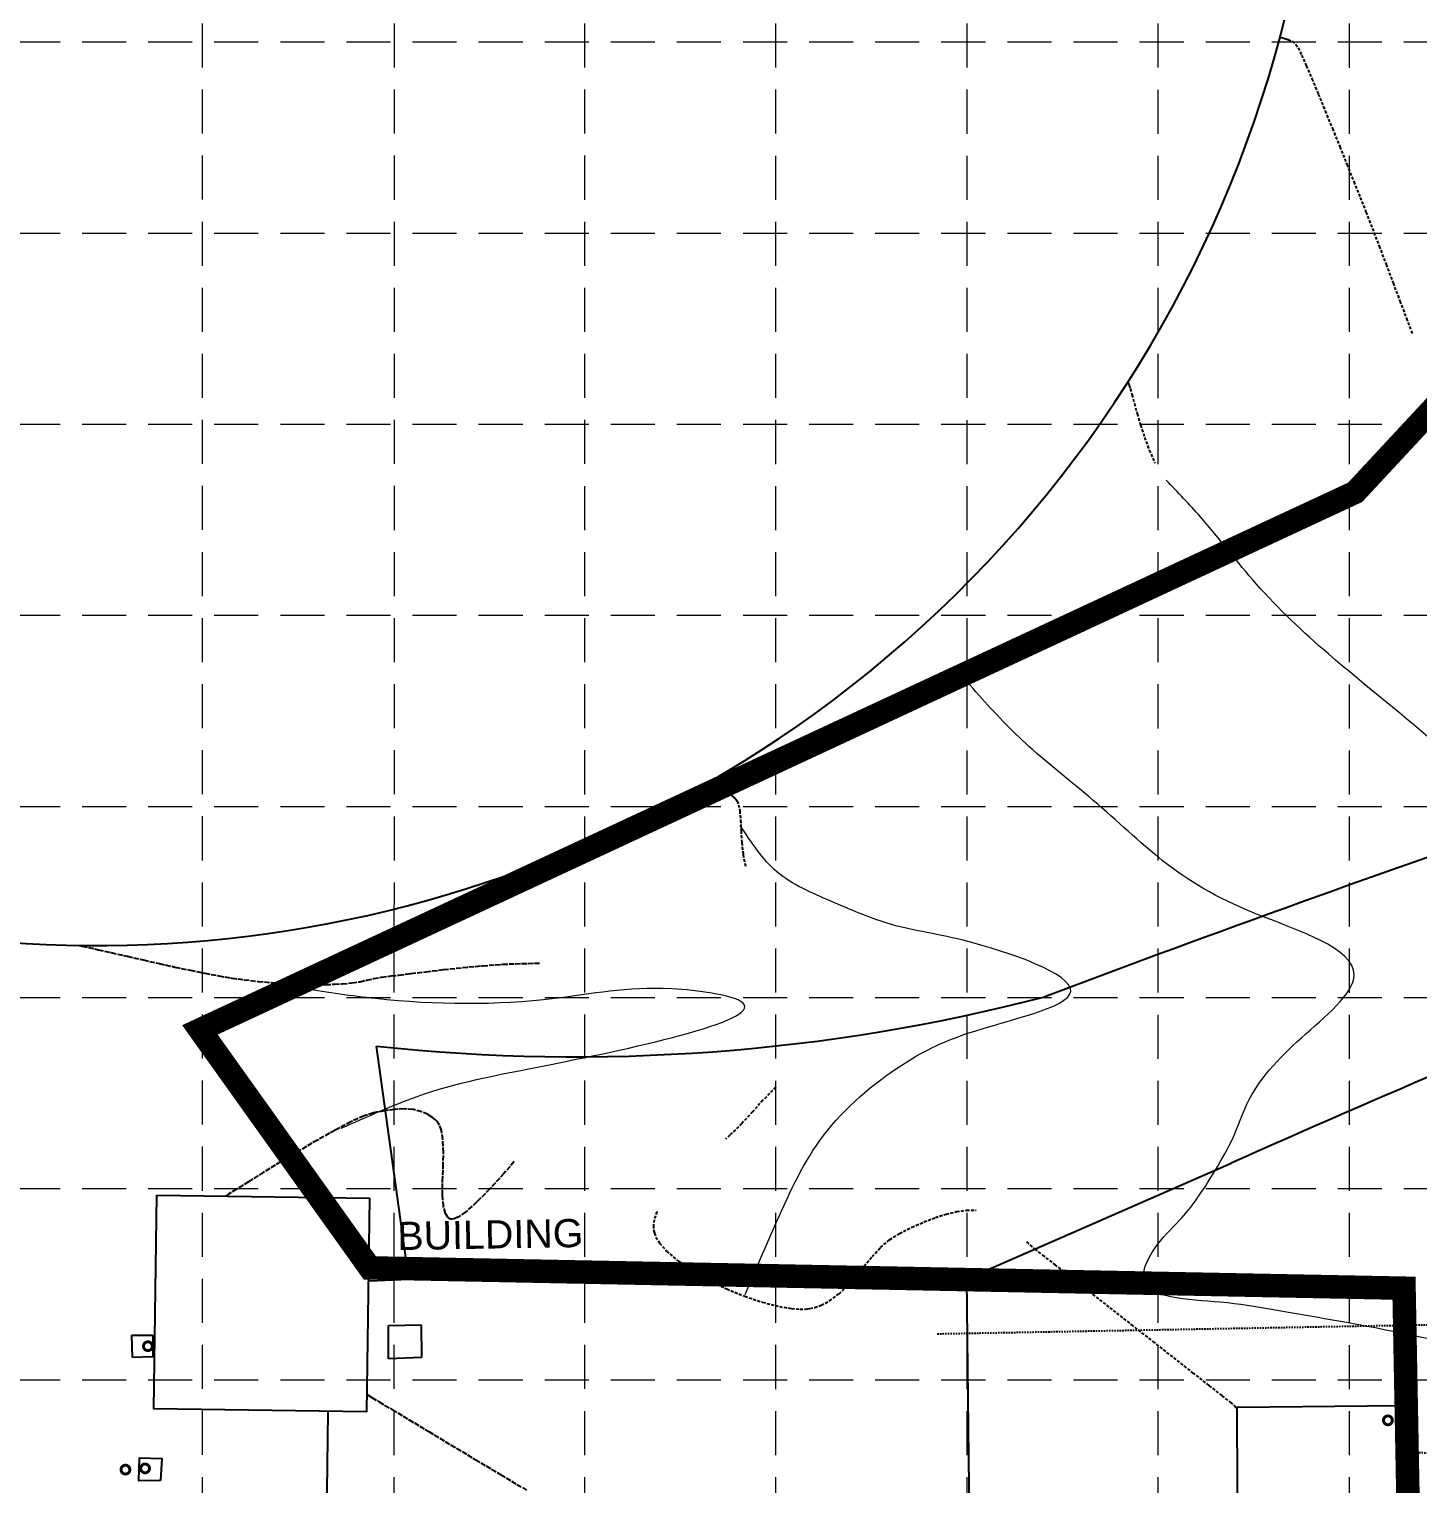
# Model space of a CAD drawing. Header units: inches. Extents: x 2507435 to 2508087, y 7097652 to 7098695.
# Drawn here: x 2507616.3 to 2507734.4, y 7098311.4 to 7098435.3 of the extents above; entities that cross this region are included whole.
import ezdxf

# ---------------------------------------------------------------- set-up
doc = ezdxf.new("R2010")
doc.units = ezdxf.units.IN
doc.header["$MEASUREMENT"] = 0
for name, pattern in [('DASHED', [0.75, 0.5, -0.25]), ('DASHED7', [0.5317999999999998, 0.4379999999999999, -0.0938]), ('HIDDEN', [0.375, 0.25, -0.125]), ('HIDDEN2', [0.1875, 0.125, -0.0625])]:
    doc.linetypes.add(name, pattern=pattern)
doc.layers.add('ALT BID GRADING', color=1, linetype='Continuous', lineweight=0)
for name, color, linetype in [('CONT-MJR', 7, 'DASHED7'), ('CONT-MNR', 8, 'HIDDEN'), ('E-CONCRETE', 7, 'Continuous'), ('E-GRAVEL', 8, 'DASHED'), ('E-STRUCTURES', 6, 'Continuous'), ('E-TANKS', 6, 'Continuous'), ('E-UTILITIES', 5, 'Continuous'), ('GRID', 254, 'HIDDEN'), ('LIMITS OF DISTURBANCE', 1, 'HIDDEN'), ('TXT-NOTES', 2, 'Continuous'), ('WATER-STRIPE', 5, 'HIDDEN2')]:
    doc.layers.add(name, color=color, linetype=linetype)
doc.styles.get("Standard").update_dxf_attribs({"font": 'ARIAL.TTF'})

msp = doc.modelspace()

# ---------------------------------------------------------------- linework, layer by layer
at = {"layer": 'ALT BID GRADING', "color": 35, "linetype": 'Continuous', "lineweight": 13}
for points in [[(2507793.432940035, 7098313.571018429), (2507787.808568046, 7098317.526637785), (2507769.060654172, 7098325.229686452), (2507759.867445615, 7098326.849925971), (2507754.945463815, 7098327.833755003), (2507750.023485639, 7098328.598957019), (2507747.39842723, 7098329.145529887), (2507749.062876233, 7098332.932737249), (2507750.521049164, 7098335.639214211), (2507752.604148692, 7098339.594833566), (2507754.070445553, 7098343.356420193), (2507755.820482077, 7098351.008436084), (2507755.711106153, 7098359.862914414), (2507746.523408968, 7098365.875213832), (2507736.460693521, 7098373.964488017), (2507726.835489017, 7098382.053764333), (2507720.71035756, 7098388.011404334), (2507715.941563654, 7098393.724374928), (2507713.025221415, 7098396.847231978)], [(2507761.945613534, 7098315.26258543), (2507751.882898087, 7098319.307222524), (2507741.710806716, 7098322.258713881), (2507730.106653493, 7098324.813306364), (2507721.982556997, 7098326.241446794), (2507717.608045451, 7098326.866016926), (2507711.085149433, 7098328.92690074), (2507712.288302714, 7098331.769079653), (2507714.366470633, 7098334.064683568), (2507717.21028089, 7098338.10932279), (2507718.741565566, 7098340.951499574), (2507719.899457469, 7098343.729450958), (2507724.538565627, 7098349.368719609), (2507729.023036484, 7098354.725131585), (2507720.52438769, 7098359.997506865), (2507712.725810033, 7098364.454124375), (2507706.819434047, 7098369.591907204), (2507701.350569005, 7098374.183117164), (2507697.084849996, 7098378.555697978), (2507695.110546628, 7098380.816560252)], [(2507677.195875464, 7098327.519783325), (2507679.903905213, 7098333.765499555), (2507683.861799028, 7098341.052168134), (2507690.527726216, 7098347.060500181), (2507696.152098204, 7098349.766977143), (2507704.90112492, 7098353.30621641), (2507695.735476849, 7098357.678217983), (2507689.277862151, 7098359.135550422), (2507684.486729249, 7098361.009265077), (2507679.903905213, 7098363.507551994), (2507676.779254109, 7098367.46317348)], [(2507642.82469882, 7098341.676740396), (2507649.282313519, 7098344.383217357), (2507660.531061118, 7098347.089694319), (2507676.779254109, 7098352.502648242), (2507670.946569631, 7098353.543600592), (2507660.947682473, 7098352.710838286), (2507645.741041059, 7098352.710838286), (2507639.700047716, 7098353.543600592)]]:
    msp.add_spline(points, degree=3, dxfattribs=at)
at = {"layer": 'CONT-MJR', "color": 35, "elevation": 660}
for points in [[(2507620.514191629, 7098357.241115627), (2507620.783862143, 7098357.182401251)], [(2507622.144507936, 7098356.880782711), (2507623.242817713, 7098356.632566667)], [(2507623.242817713, 7098356.632566667), (2507624.619268608, 7098356.318430967)], [(2507628.673204747, 7098355.404948562), (2507629.964942401, 7098355.129087545)], [(2507653.158024472, 7098355.35649321), (2507654.859618344, 7098355.514604483)], [(2507635.74797588, 7098354.185256051), (2507636.873143078, 7098354.080274167)], [(2507636.873143078, 7098354.080274167), (2507637.933382694, 7098354.003064265)], [(2507643.722722227, 7098354.045847808), (2507644.392888596, 7098354.153939709)], [(2507644.392888596, 7098354.153939709), (2507644.984102407, 7098354.281154923)], [(2507646.245578606, 7098354.540272363), (2507647.073794114, 7098354.645833125)], [(2507647.073794114, 7098354.645833125), (2507647.736725135, 7098354.72176035)], [(2507650.031909664, 7098355.006253161), (2507651.52571326, 7098355.181487573)], [(2507639.856456718, 7098353.921034221), (2507640.717979899, 7098353.910750991)], [(2507641.51195304, 7098353.917313565), (2507642.237720525, 7098353.937990399)], [(2507642.237720525, 7098353.937990399), (2507642.894626741, 7098353.97004995)], [(2507644.76131118, 7098342.733888321), (2507643.644337624, 7098342.220553681)], [(2507650.590066473, 7098342.58689465), (2507650.210847494, 7098342.838578169)], [(2507650.832863153, 7098342.384117893), (2507650.590066473, 7098342.58689465)], [(2507650.951287927, 7098342.271678751), (2507650.832863153, 7098342.384117893)], [(2507651.348089687, 7098341.480115339), (2507651.185583502, 7098341.934868715)], [(2507651.495159135, 7098338.38638326), (2507651.519879149, 7098339.608286751)], [(2507651.452054064, 7098337.151818331), (2507651.495159135, 7098338.38638326)], [(2507654.367185587, 7098335.399635191), (2507653.418172046, 7098334.560735025)], [(2507652.160665019, 7098333.939643901), (2507652.059382877, 7098333.978339311)], [(2507652.239963744, 7098333.928019644), (2507652.160665019, 7098333.939643901)], [(2507644.987958166, 7098319.022845034), (2507645.015696469, 7098319.006861797)], [(2507645.42503714, 7098318.76333797), (2507646.051595825, 7098318.387896108)], [(2507654.231604069, 7098313.479291711), (2507656.385834043, 7098312.189989528)]]:
    msp.add_lwpolyline(points, dxfattribs=at)
at = {"layer": 'CONT-MJR', "color": 35, "extrusion": (-0.2147317624817177, -0.9766730620742519, 0), "elevation": -7471240.075587097}
msp.add_lwpolyline([(924882.9209938953, 660.0000000000009), (924883.4759878137, 660.0000000000009)], dxfattribs=at)
at = {"layer": 'CONT-MJR', "color": 35, "extrusion": (-0.2175360412361221, -0.9760522889493761, 0), "elevation": -7473865.675499814}
msp.add_lwpolyline([(903421.0401577409, 660.0000000000009), (903421.8788404551, 660.0000000000009)], dxfattribs=at)
at = {"layer": 'CONT-MJR', "color": 35, "extrusion": (-0.222686036754724, -0.9748902138366524, 0), "elevation": -7478531.097297419}
msp.add_lwpolyline([(863953.8652765823, 660.0000000000009), (863955.2713513991, 660.0000000000009)], dxfattribs=at)
at = {"layer": 'CONT-MJR', "color": 35, "extrusion": (-0.2205901763500429, -0.9753665844685562, 0), "elevation": -7476656.911610883}
msp.add_lwpolyline([(880026.9940187279, 660), (880028.3829894194, 660)], dxfattribs=at)
at = {"layer": 'CONT-MJR', "color": 35, "extrusion": (-0.2160711330533437, -0.9763776244164162, 0), "elevation": -7472501.556243508}
msp.add_lwpolyline([(914641.4711481619, 660), (914642.8316995783, 660)], dxfattribs=at)
at = {"layer": 'CONT-MJR', "color": 35, "extrusion": (0.1066024695481134, -0.9943017215545006, 0), "elevation": -6790584.931751276}
msp.add_lwpolyline([(3250064.421151686, 660), (3250066.062817567, 660)], dxfattribs=at)
at = {"layer": 'CONT-MJR', "color": 35, "extrusion": (0.07299909211476298, -0.9973320071823727, 0), "elevation": -6896360.62498525}
msp.add_lwpolyline([(3019137.962537744, 660.0000000000009), (3019139.668741463, 660.0000000000009)], dxfattribs=at)
at = {"layer": 'CONT-MJR', "color": 35, "extrusion": (0.04548213404520157, -0.9989651522864521, 0), "elevation": -6976956.350193669}
msp.add_lwpolyline([(2827909.881291725, 660.0000000000009), (2827911.515467177, 660.0000000000009)], dxfattribs=at)
at = {"layer": 'CONT-MJR', "color": 35, "extrusion": (0.004975979816550198, -0.9999876197357972, 0), "elevation": -7085789.777403524}
msp.add_lwpolyline([(2542948.423044261, 660), (2542949.91715488, 660)], dxfattribs=at)
at = {"layer": 'CONT-MJR', "color": 35, "extrusion": (-0.1984642691731805, -0.9801081235565571, 0), "elevation": -7454830.474257118}
msp.add_lwpolyline([(1048978.636487834, 660), (1048979.90648311, 660)], dxfattribs=at)
at = {"layer": 'CONT-MJR', "color": 35, "extrusion": (-0.1842101192388878, -0.9828868866609193, 0), "elevation": -7438810.969648485}
msp.add_lwpolyline([(1157129.034272032, 660), (1157130.242342944, 660)], dxfattribs=at)
at = {"layer": 'CONT-MJR', "color": 35, "extrusion": (-0.1650072968434757, -0.9862923461065736, 0), "elevation": -7414830.509001297}
msp.add_lwpolyline([(1301978.326505791, 660), (1301979.461798757, 660)], dxfattribs=at)
at = {"layer": 'CONT-MJR', "color": 35, "extrusion": (-0.139192449288639, -0.9902653493185701, 0), "elevation": -7378298.117139582}
msp.add_lwpolyline([(1495185.236275672, 660), (1495186.288250081, 660)], dxfattribs=at)
at = {"layer": 'CONT-MJR', "color": 35, "extrusion": (-0.1131751187941653, -0.9935750562921388, 0), "elevation": -7336549.632866992}
msp.add_lwpolyline([(1688166.054165238, 660.0000000000009), (1688167.251295901, 660.0000000000009)], dxfattribs=at)
at = {"layer": 'CONT-MJR', "color": 35, "extrusion": (-0.05237774225559014, -0.9986273439658094, 0), "elevation": -7219954.817954201}
msp.add_lwpolyline([(2132400.052630434, 660.0000000000009), (2132401.048654049, 660.0000000000009)], dxfattribs=at)
at = {"layer": 'CONT-MJR', "color": 35, "extrusion": (0.09115170160437269, -0.9958370184395775, 0), "elevation": -6840227.736501939}
msp.add_lwpolyline([(3144230.666456493, 660), (3144231.498013736, 660)], dxfattribs=at)
at = {"layer": 'CONT-MJR', "color": 35, "extrusion": (0.2197309419290416, -0.9755605122999681, 0), "elevation": -6373866.944629711}
msp.add_lwpolyline([(4006087.497701606, 660), (4006088.10375096, 660)], dxfattribs=at)
at = {"layer": 'CONT-MJR', "color": 35, "extrusion": (0.1846850787597236, -0.9827977521766698, 0), "elevation": -6513122.04196653}
msp.add_lwpolyline([(3775468.578773768, 660.0000000000009), (3775469.260743562, 660.0000000000009)], dxfattribs=at)
at = {"layer": 'CONT-MJR', "color": 35, "extrusion": (0.1236048437485624, -0.9923315184966633, 0), "elevation": -6733963.713198064}
msp.add_lwpolyline([(3365808.912694233, 660.0000000000009), (3365809.929605903, 660.0000000000009)], dxfattribs=at)
at = {"layer": 'CONT-MJR', "color": 35, "extrusion": (0.1225443604303783, -0.992463036957402, 0), "elevation": -6737556.597564204}
msp.add_lwpolyline([(3358612.044806751, 660), (3358613.340644458, 660)], dxfattribs=at)
at = {"layer": 'CONT-MJR', "color": 35, "extrusion": (-0.03214624942846057, -0.9994831757701994, 0), "elevation": -7175296.536038538}
msp.add_lwpolyline([(2278157.462844548, 660.0000000000009), (2278158.391742231, 660.0000000000009)], dxfattribs=at)
at = {"layer": 'CONT-MJR', "color": 35, "extrusion": (0.008265203620709424, -0.9999658426211908, 0), "elevation": -7077385.288445861}
msp.add_lwpolyline([(2566224.403990195, 660.0000000000009), (2566225.197990457, 660.0000000000009)], dxfattribs=at)
at = {"layer": 'CONT-MJR', "color": 35, "extrusion": (-0.3120823090756603, 0.9500550680681643, 0), "elevation": 5961224.921763955}
msp.add_lwpolyline([(-4597668.646967423, 660.0000000000009), (-4597667.805400575, 660.0000000000009)], dxfattribs=at)
at = {"layer": 'CONT-MJR', "color": 35, "extrusion": (0.1760489333867238, -0.9843814164506546, 0), "elevation": -6546008.607074393}
msp.add_lwpolyline([(3718136.35193702, 660.0000000000009), (3718135.402493414, 660.0000000000009)], dxfattribs=at)
at = {"layer": 'CONT-MJR', "color": 35, "extrusion": (0.1303938867201017, -0.9914622707425762, 0), "elevation": -6710757.658504084}
msp.add_lwpolyline([(3411818.328146606, 660.0000000000009), (3411817.442993746, 660.0000000000009)], dxfattribs=at)
at = {"layer": 'CONT-MJR', "color": 35, "extrusion": (0.0493229992758333, -0.9987828801808911, 0), "elevation": -6966019.055240378}
msp.add_lwpolyline([(2854707.669032913, 660.0000000000009), (2854706.8461536, 660.0000000000009)], dxfattribs=at)
at = {"layer": 'CONT-MJR', "color": 35, "extrusion": (-0.07451450893522533, -0.9972199295833103, 0), "elevation": -7265465.599237651}
msp.add_lwpolyline([(1971747.959252788, 660.0000000000009), (1971747.189652285, 660.0000000000009)], dxfattribs=at)
at = {"layer": 'CONT-MJR', "color": 35, "extrusion": (-0.2422735789788946, -0.9702079740595608, 0), "elevation": -7494406.324670546}
msp.add_lwpolyline([(713200.7287520254, 660.0000000000009), (713199.9924715031, 660.0000000000009)], dxfattribs=at)
at = {"layer": 'CONT-MJR', "color": 35, "extrusion": (-0.417463486216396, -0.90869369849034, 0), "elevation": -7497071.806371688}
msp.add_lwpolyline([(-684613.0031369403, 660), (-684613.5909116692, 660)], dxfattribs=at)
at = {"layer": 'CONT-MJR', "color": 35, "extrusion": (0.462987731614302, -0.8863646881361209, 0), "elevation": -5130711.646015629}
msp.add_lwpolyline([(5509132.139686021, 660.0000000000009), (5509130.614935236, 660.0000000000009)], dxfattribs=at)
at = {"layer": 'CONT-MJR', "color": 35, "extrusion": (0.7484099196244307, 0.6632364527133241, 0), "elevation": 6584630.195312781}
msp.add_lwpolyline([(3649304.116587558, 660.0000000000009), (3649304.247438395, 660.0000000000009)], dxfattribs=at)
at = {"layer": 'CONT-MJR', "color": 35, "extrusion": (0.8508505165440046, 0.5254078401554364, 0), "elevation": 5863160.81125004}
msp.add_lwpolyline([(4722088.308608368, 660), (4722088.589362704, 660)], dxfattribs=at)
at = {"layer": 'CONT-MJR', "color": 35, "extrusion": (0.5038880752826901, -0.8637689549803849, 0), "elevation": -4867756.015146526}
msp.add_lwpolyline([(5742791.484457772, 660), (5742789.664841976, 660)], dxfattribs=at)
at = {"layer": 'CONT-MJR', "color": 35, "extrusion": (-0.4880452814343207, 0.8728183105719626, 0), "elevation": 4971719.460095411}
msp.add_lwpolyline([(-5653028.191782323, 660.0000000000009), (-5653026.469694313, 660.0000000000009)], dxfattribs=at)
at = {"layer": 'CONT-MJR', "color": 35, "extrusion": (0.986602832175173, 0.1631405882787231, 0), "elevation": 3632083.527002456}
msp.add_lwpolyline([(6594143.326426279, 660.0000000000009), (6594144.091903022, 660.0000000000009)], dxfattribs=at)
at = {"layer": 'CONT-MJR', "color": 35, "extrusion": (0.9991187284885915, 0.04197340090271665, 0), "elevation": 2803383.052156392}
msp.add_lwpolyline([(6986829.381243471, 660), (6986830.49883544, 660)], dxfattribs=at)
at = {"layer": 'CONT-MJR', "color": 35, "extrusion": (-0.5147965476041683, 0.8573123786431814, 0), "elevation": 4794570.529633882}
msp.add_lwpolyline([(-5804030.943575101, 660.0000000000009), (-5804029.126899701, 660.0000000000009)], dxfattribs=at)
at = {"layer": 'CONT-MJR', "color": 35, "extrusion": (0.5288217171221762, -0.8487329329653429, 0), "elevation": -4698500.686236452}
msp.add_lwpolyline([(5882068.678173508, 660.0000000000009), (5882067.169879679, 660.0000000000009)], dxfattribs=at)
at = {"layer": 'CONT-MJR', "color": 35, "extrusion": (-0.5227590462276354, 0.8524804863380586, 0), "elevation": 4740305.059479792}
msp.add_lwpolyline([(-5848433.004882948, 660.0000000000009), (-5848431.291926457, 660.0000000000009)], dxfattribs=at)
at = {"layer": 'CONT-MJR', "color": 35, "extrusion": (0.759388624076582, -0.6506373165005799, 0), "elevation": -2714157.529141386}
msp.add_lwpolyline([(7021973.337501898, 660.0000000000009), (7021971.999967377, 660.0000000000009)], dxfattribs=at)
at = {"layer": 'CONT-MJR', "color": 35, "extrusion": (-0.5335838179965801, 0.8457471898695216, 0), "elevation": 4665365.264715657}
msp.add_lwpolyline([(-5908383.013678558, 660), (-5908381.81108715, 660)], dxfattribs=at)
at = {"layer": 'CONT-MJR', "color": 35, "extrusion": (0.9999744972191543, -0.0071417722800232, 0), "elevation": 2456892.792463531}
msp.add_lwpolyline([(7116064.045488988, 660.0000000000009), (7116065.200109822, 660.0000000000009)], dxfattribs=at)
at = {"layer": 'CONT-MJR', "color": 35, "extrusion": (0.7391354310777458, -0.6735568383778128, 0), "elevation": -2927636.092703925}
msp.add_lwpolyline([(6935682.285833026, 660.0000000000009), (6935680.50280557, 660.0000000000009)], dxfattribs=at)
at = {"layer": 'CONT-MJR', "color": 35, "extrusion": (0.5403590527262886, -0.8414345453668682, 0), "elevation": -4617762.857370825}
msp.add_lwpolyline([(5945659.377627356, 660.0000000000009), (5945659.089777753, 660.0000000000009)], dxfattribs=at)
at = {"layer": 'CONT-MJR', "color": 35, "extrusion": (0.5374006262223209, -0.843327081822858, 0), "elevation": -4638615.365756312}
msp.add_lwpolyline([(5929406.055193916, 660), (5929405.259404276, 660)], dxfattribs=at)
at = {"layer": 'CONT-MJR', "color": 35, "extrusion": (0.9967096544327825, 0.0810547022724991, 0), "elevation": 3074753.914881158}
msp.add_lwpolyline([(6871722.092438206, 660), (6871723.077662792, 660)], dxfattribs=at)
at = {"layer": 'CONT-MJR', "color": 35, "extrusion": (0.710392061375229, -0.7038061658830881, 0), "elevation": -3214434.466647877}
msp.add_lwpolyline([(6807505.283723709, 660), (6807503.722408473, 660)], dxfattribs=at)
at = {"layer": 'CONT-MJR', "color": 35, "extrusion": (0.9648779467155529, 0.2626985876284426, 0), "elevation": 4284300.236250261}
msp.add_lwpolyline([(6190269.780213261, 660), (6190270.401076695, 660)], dxfattribs=at)
at = {"layer": 'CONT-MJR', "color": 35, "extrusion": (0.8421476976565425, 0.5392469335395285, 0), "elevation": 5939568.161700492}
msp.add_lwpolyline([(4625602.135968938, 660), (4625602.503314507, 660)], dxfattribs=at)
at = {"layer": 'CONT-MJR', "color": 35, "extrusion": (0.5750172828175183, -0.8181412619231218, 0), "elevation": -4365496.340306914}
msp.add_lwpolyline([(6133279.783652646, 660.0000000000009), (6133279.02677123, 660.0000000000009)], dxfattribs=at)
at = {"layer": 'CONT-MJR', "color": 35, "extrusion": (-0.5928660044599406, -0.8053011242732161, 0), "elevation": -7202997.990245488}
msp.add_lwpolyline([(-2188945.881353185, 660.0000000000009), (-2188946.098076897, 660.0000000000009)], dxfattribs=at)
at = {"layer": 'CONT-MJR', "color": 35, "extrusion": (0.1509290127703472, -0.9885446034975703, 0), "elevation": -6638542.221418454}
msp.add_lwpolyline([(3550270.815801741, 660.0000000000009), (3550270.62133502, 660.0000000000009)], dxfattribs=at)
at = {"layer": 'CONT-MJR', "color": 35, "extrusion": (0.4167749331290279, -0.9090097112326658, 0), "elevation": -5407327.826080063}
msp.add_lwpolyline([(5237888.47712178, 660.0000000000009), (5237888.073679052, 660.0000000000009)], dxfattribs=at)
at = {"layer": 'CONT-MJR', "color": 35, "extrusion": (-0.508422927926981, -0.8611074998849771, 0), "elevation": -7387359.954466674}
msp.add_lwpolyline([(-1449596.202763004, 660), (-1449596.073985728, 660)], dxfattribs=at)
at = {"layer": 'CONT-MJR', "color": 35, "extrusion": (-0.5123376049826852, -0.8587841280092491, 0), "elevation": -7380684.54071421}
msp.add_lwpolyline([(-1483209.892441072, 660.0000000000009), (-1483209.544915329, 660.0000000000009)], dxfattribs=at)
at = {"layer": 'CONT-MJR', "color": 35, "extrusion": (-0.5146876627264273, -0.8573777521240025, 0), "elevation": -7376594.748515845}
msp.add_lwpolyline([(-1503416.96551441, 660), (-1503415.668427382, 660)], dxfattribs=at)
at = {"layer": 'CONT-MJR', "color": 35, "extrusion": (-0.514864297870813, -0.857271692509437, 0), "elevation": -7376284.842293194}
msp.add_lwpolyline([(-1504935.44089445, 660), (-1504933.775641324, 660)], dxfattribs=at)
at = {"layer": 'CONT-MJR', "color": 35, "extrusion": (0.5147663990724255, 0.857330481428258, 0), "elevation": 7376456.648883156}
msp.add_lwpolyline([(1504091.437000408, 660.0000000000009), (1504089.466315303, 660.0000000000009)], dxfattribs=at)
at = {"layer": 'CONT-MJR', "color": 35, "extrusion": (-0.514499263119096, -0.8574908210878454, 0), "elevation": -7376924.906881564}
msp.add_lwpolyline([(-1501791.175151698, 660), (-1501788.961768596, 660)], dxfattribs=at)
at = {"layer": 'CONT-MJR', "color": 35, "extrusion": (0.5140932798455379, 0.8577342826409923, 0), "elevation": 7377635.008765042}
msp.add_lwpolyline([(1498296.647831819, 660), (1498294.254484304, 660)], dxfattribs=at)
at = {"layer": 'CONT-MJR', "color": 35, "extrusion": (-0.5128415730166603, -0.8584832677378155, 0), "elevation": -7379812.689781787}
msp.add_lwpolyline([(-1487528.540803156, 660.0000000000009), (-1487525.975724655, 660.0000000000009)], dxfattribs=at)
at = {"layer": 'CONT-MNR', "color": 35}
for points, elevation in [([(2507722.713788275, 7098434.575646588), (2507722.782645748, 7098434.549500689)], 664), ([(2507722.920689765, 7098434.503864031), (2507723.128008584, 7098434.444839959)], 664), ([(2507723.128008584, 7098434.444839959), (2507723.403309906, 7098434.363566153)], 664), ([(2507723.742211238, 7098434.214593809), (2507724.070874282, 7098433.956922978)], 664), ([(2507724.070874282, 7098433.956922978), (2507724.252589713, 7098433.658467601)], 664), ([(2507724.55152276, 7098433.036995517), (2507724.949583634, 7098432.141123054)], 664), ([(2507725.970729709, 7098429.720642298), (2507726.557635335, 7098428.293266667)], 664), ([(2507726.557635335, 7098428.293266667), (2507727.171309636, 7098426.785955969)], 664), ([(2507727.793662822, 7098425.247326536), (2507728.406605107, 7098423.725994693)], 664), ([(2507728.406605107, 7098423.725994693), (2507728.992046701, 7098422.270576772)], 664), ([(2507728.992046701, 7098422.270576772), (2507729.531897818, 7098420.9296891)], 664), ([(2507729.531897818, 7098420.9296891), (2507730.028515212, 7098419.67907662)], 664), ([(2507732.333373758, 7098413.643396724), (2507732.915640679, 7098412.099081066)], 664), ([(2507709.864056264, 7098404.958001733), (2507709.96404887, 7098404.646554792)], 663), ([(2507710.317582108, 7098403.383918192), (2507710.561396607, 7098402.507866645)], 663), ([(2507710.849208257, 7098401.537604087), (2507711.189018296, 7098400.497204592)], 663), ([(2507711.189018296, 7098400.497204592), (2507711.588827964, 7098399.410742234)], 663), ([(2507692.606488879, 7098384.735791501), (2507692.624389986, 7098384.714171602)], 662), ([(2507672.724883569, 7098370.363213441), (2507672.883533092, 7098370.361560826)], 661), ([(2507672.883533092, 7098370.361560826), (2507673.189498095, 7098370.364374471)], 661), ([(2507673.189498095, 7098370.364374471), (2507673.621993807, 7098370.378378458)], 661), ([(2507673.621993807, 7098370.378378458), (2507674.154551361, 7098370.399874763)], 661), ([(2507674.154551361, 7098370.399874763), (2507674.760667744, 7098370.398202254)], 661), ([(2507676.332478464, 7098369.761805832), (2507676.395194086, 7098369.695309516)], 661), ([(2507676.503006089, 7098369.533855226), (2507676.625874728, 7098369.225615902)], 661), ([(2507676.84405956, 7098366.995105988), (2507676.90092662, 7098366.000683473)], 661), ([(2507676.90092662, 7098366.000683473), (2507677.016028048, 7098364.970099594)], 661), ([(2507679.799936531, 7098345.162205466), (2507678.708682527, 7098344.064747874)], 661), ([(2507677.812424694, 7098343.076918673), (2507676.899449184, 7098342.073242679)], 661), ([(2507678.708682527, 7098344.064747874), (2507677.812424694, 7098343.076918673)], 661), ([(2507676.899449184, 7098342.073242679), (2507675.89151341, 7098341.080412791)], 661), ([(2507675.89151341, 7098341.080412791), (2507675.538292598, 7098340.754101621)], 661), ([(2507669.684726175, 7098334.578124857), (2507669.68206534, 7098334.573532124)], 661), ([(2507694.30940737, 7098334.374738307), (2507695.196591405, 7098334.581933973)], 661), ([(2507695.196591405, 7098334.581933973), (2507696.04716853, 7098334.693125415)], 661), ([(2507696.04716853, 7098334.693125415), (2507696.864876099, 7098334.701560775)], 661), ([(2507669.44857108, 7098333.894413784), (2507669.386618292, 7098333.395710436)], 661), ([(2507669.386618292, 7098333.395710436), (2507669.40421304, 7098333.068504927)], 661), ([(2507669.40421304, 7098333.068504927), (2507669.431680823, 7098332.906520972)], 661), ([(2507692.410269147, 7098333.69934173), (2507693.381879069, 7098334.078290274)], 661), ([(2507669.473671411, 7098332.744055112), (2507669.604970078, 7098332.413548214)], 661), ([(2507669.912826242, 7098331.906818091), (2507670.509650157, 7098331.219011867)], 661), ([(2507688.720385499, 7098331.521549437), (2507689.484508596, 7098332.191500442)], 661), ([(2507701.848631695, 7098331.390170865), (2507702.496890975, 7098330.885186444)], 661), ([(2507671.510856236, 7098330.357510488), (2507672.738148218, 7098329.517157502)], 661), ([(2507672.738148218, 7098329.517157502), (2507674.12997982, 7098328.722687618)], 661), ([(2507683.674714479, 7098326.611205603), (2507684.379862484, 7098326.978293668)], 661), ([(2507682.291723602, 7098326.287775081), (2507682.489709827, 7098326.304557179)], 661), ([(2507682.489709827, 7098326.304557179), (2507682.699158355, 7098326.332732953)], 661), ([(2507710.05018442, 7098324.964278465), (2507711.886501068, 7098323.522823906)], 661), ([(2507711.886501068, 7098323.522823906), (2507713.652456553, 7098322.136253096)], 661), ([(2507713.652456553, 7098322.136253096), (2507715.271373525, 7098320.864840923)], 661), ([(2507718.840874689, 7098318.048958909), (2507718.906732594, 7098317.986191325)], 661), ([(2507718.906732594, 7098317.986191325), (2507718.9519471, 7098317.900484404)], 661), ([(2507718.9519471, 7098317.900484404), (2507719.007464962, 7098317.845160421)], 661)]:
    msp.add_lwpolyline(points, dxfattribs=dict(at, elevation=elevation))
at = {"layer": 'CONT-MNR', "color": 35, "extrusion": (-0.3138868342269361, -0.9494604021753578, 0), "elevation": -7526823.68754782}
msp.add_lwpolyline([(152878.333045261, 664.0000000000009), (152878.4784373338, 664.0000000000009)], dxfattribs=at)
at = {"layer": 'CONT-MNR', "color": 35, "extrusion": (0.4024121518022023, 0.9154586064273587, 0), "elevation": 7507461.201137029}
msp.add_lwpolyline([(560779.2745699915, 664.0000000000009), (560778.9043715694, 664.0000000000009)], dxfattribs=at)
at = {"layer": 'CONT-MNR', "color": 35, "extrusion": (0.9011683802757554, 0.4334692035095129, 0), "elevation": 5336834.18698557}
msp.add_lwpolyline([(5309862.728104603, 664), (5309862.03847534, 664)], dxfattribs=at)
at = {"layer": 'CONT-MNR', "color": 35, "extrusion": (0.9196225892092484, 0.3928031229713912, 0), "elevation": 5094446.824394368}
msp.add_lwpolyline([(5542836.353196007, 664), (5542835.133503787, 664)], dxfattribs=at)
at = {"layer": 'CONT-MNR', "color": 35, "extrusion": (0.9228572062927657, 0.3851422812331982, 0), "elevation": 5048178.399277145}
msp.add_lwpolyline([(5585007.127377505, 664.0000000000009), (5585005.719982915, 664.0000000000009)], dxfattribs=at)
at = {"layer": 'CONT-MNR', "color": 35, "extrusion": (0.9270359250577545, 0.3749725238631674, 0), "elevation": 4986468.185435317}
msp.add_lwpolyline([(5640167.855387221, 664.0000000000009), (5640166.195657117, 664.0000000000009)], dxfattribs=at)
at = {"layer": 'CONT-MNR', "color": 35, "extrusion": (0.9321628153196911, 0.3620393428002919, 0), "elevation": 4907519.878976032}
msp.add_lwpolyline([(5708985.940924557, 664.0000000000009), (5708984.440631032, 664.0000000000009)], dxfattribs=at)
at = {"layer": 'CONT-MNR', "color": 35, "extrusion": (0.9338918268031784, 0.3575556681556348, 0), "elevation": 4880028.775870245}
msp.add_lwpolyline([(5732501.535332587, 664.0000000000009), (5732499.927179702, 664.0000000000009)], dxfattribs=at)
at = {"layer": 'CONT-MNR', "color": 35, "extrusion": (0.9349598961041985, 0.3547534251798373, 0), "elevation": 4862815.717965785}
msp.add_lwpolyline([(5747108.800217879, 664), (5747107.131075193, 664)], dxfattribs=at)
at = {"layer": 'CONT-MNR', "color": 35, "extrusion": (0.9355401665803881, 0.3532203231904132, 0), "elevation": 4853388.286163341}
msp.add_lwpolyline([(5755070.740371738, 664.0000000000009), (5755069.057130543, 664.0000000000009)], dxfattribs=at)
at = {"layer": 'CONT-MNR', "color": 35, "extrusion": (0.9354305225118393, 0.3535105904399856, 0), "elevation": 4855173.763930384}
msp.add_lwpolyline([(5753561.195173841, 664), (5753559.624443386, 664)], dxfattribs=at)
at = {"layer": 'CONT-MNR', "color": 35, "extrusion": (0.9346294289587418, 0.3556231580258187, 0), "elevation": 4868160.707021342}
msp.add_lwpolyline([(5742575.377006082, 664.0000000000009), (5742573.932882503, 664.0000000000009)], dxfattribs=at)
at = {"layer": 'CONT-MNR', "color": 35, "extrusion": (0.9258220662244486, 0.3779596561696668, 0), "elevation": 5004603.83189135}
msp.add_lwpolyline([(5624047.052294694, 663), (5624046.970934998, 663)], dxfattribs=at)
at = {"layer": 'CONT-MNR', "color": 35, "extrusion": (0.9391245844722146, 0.3435767961313606, 0), "elevation": 4793899.217171917}
msp.add_lwpolyline([(5804695.869816374, 663.0000000000009), (5804695.685879427, 663.0000000000009)], dxfattribs=at)
at = {"layer": 'CONT-MNR', "color": 35, "extrusion": (0.9607835287354299, 0.277299496773246, 0), "elevation": 4377750.464686388}
msp.add_lwpolyline([(6124643.553624881, 663.0000000000009), (6124643.028147374, 663.0000000000009)], dxfattribs=at)
at = {"layer": 'CONT-MNR', "color": 35, "extrusion": (0.9643897105380363, 0.2644853232381007, 0), "elevation": 4295833.540756287}
msp.add_lwpolyline([(6182375.396513009, 663.0000000000009), (6182374.610765859, 663.0000000000009)], dxfattribs=at)
at = {"layer": 'CONT-MNR', "color": 35, "extrusion": (0.9587102068111317, 0.2843848437525409, 0), "elevation": 4422845.799031301}
msp.add_lwpolyline([(6092156.060166117, 663), (6092155.048116229, 663)], dxfattribs=at)
at = {"layer": 'CONT-MNR', "color": 35, "extrusion": (0.9213097645192092, 0.3888294199280183, 0), "elevation": 5070445.698681474}
msp.add_lwpolyline([(5564752.647143475, 663), (5564751.44401811, 663)], dxfattribs=at)
at = {"layer": 'CONT-MNR', "color": 35, "extrusion": (-0.1362505120441726, -0.9906744157227949, 0), "elevation": -7373845.917004234}
msp.add_lwpolyline([(1517132.626913062, 661.0000000000009), (1517133.186697154, 661.0000000000009)], dxfattribs=at)
at = {"layer": 'CONT-MNR', "color": 35, "extrusion": (0.3295963485113631, 0.9441219450092112, 0), "elevation": 7528247.821889909}
msp.add_lwpolyline([(-27954.35757795721, 661), (-27954.79934262345, 661)], dxfattribs=at)
at = {"layer": 'CONT-MNR', "color": 35, "extrusion": (-0.4984680440355197, -0.8669080741782275, 0), "elevation": -7403630.63672465}
msp.add_lwpolyline([(-1364386.357872557, 661.0000000000009), (-1364386.008835384, 661.0000000000009)], dxfattribs=at)
at = {"layer": 'CONT-MNR', "color": 35, "extrusion": (-0.6083988375877843, -0.7936314348750513, 0), "elevation": -7159156.754910368}
msp.add_lwpolyline([(-2328469.528418768, 661), (-2328469.278005826, 661)], dxfattribs=at)
at = {"layer": 'CONT-MNR', "color": 35, "extrusion": (-0.6657179972551305, -0.7462034227545583, 0), "elevation": -6966233.078058625}
msp.add_lwpolyline([(-2854275.971618298, 661), (-2854275.839149729, 661)], dxfattribs=at)
at = {"layer": 'CONT-MNR', "color": 35, "extrusion": (0.8316321001578443, 0.5553269757422677, 0), "elevation": 6027380.362648306}
msp.add_lwpolyline([(4510651.748723647, 661), (4510651.554582162, 661)], dxfattribs=at)
at = {"layer": 'CONT-MNR', "color": 35, "extrusion": (0.9799017372878531, 0.1994807892009835, 0), "elevation": 3873264.977416626}
msp.add_lwpolyline([(6455471.023701307, 661.0000000000009), (6455470.493011065, 661.0000000000009)], dxfattribs=at)
at = {"layer": 'CONT-MNR', "color": 35, "extrusion": (0.9961027171690006, 0.08820077578192843, 0), "elevation": 3123985.232884283}
msp.add_lwpolyline([(6849525.32195769, 661), (6849524.524155125, 661)], dxfattribs=at)
at = {"layer": 'CONT-MNR', "color": 35, "extrusion": (0.9989522173386159, 0.04576535233408383, 0), "elevation": 2829908.610269659}
msp.add_lwpolyline([(6976165.651688848, 661.0000000000009), (6976164.734935967, 661.0000000000009)], dxfattribs=at)
at = {"layer": 'CONT-MNR', "color": 35, "extrusion": (0.978352649534586, 0.2069446620443627, 0), "elevation": 3922361.192612828}
msp.add_lwpolyline([(6425753.803262091, 661), (6425752.756322197, 661)], dxfattribs=at)
at = {"layer": 'CONT-MNR', "color": 35, "extrusion": (0.9456663359903739, -0.3251387103599655, 0), "elevation": 63475.45117108477}
msp.add_lwpolyline([(7527996.534221427, 661.0000000000009), (7527995.816084053, 661.0000000000009)], dxfattribs=at)
at = {"layer": 'CONT-MNR', "color": 35, "extrusion": (0.3044393909649319, -0.9525317093036334, 0), "elevation": -5997947.646896016}
msp.add_lwpolyline([(4549669.967110991, 661.0000000000009), (4549670.94086157, 661.0000000000009)], dxfattribs=at)
at = {"layer": 'CONT-MNR', "color": 35, "extrusion": (0.4392786496500177, -0.8983508601663701, 0), "elevation": -5275218.488166681}
msp.add_lwpolyline([(5370931.768298334, 661), (5370932.96046642, 661)], dxfattribs=at)
at = {"layer": 'CONT-MNR', "color": 35, "extrusion": (-0.4073482914455792, 0.9132728888214999, 0), "elevation": 5461211.504622645}
msp.add_lwpolyline([(-5181700.480102791, 661.0000000000009), (-5181701.596339688, 661.0000000000009)], dxfattribs=at)
at = {"layer": 'CONT-MNR', "color": 35, "extrusion": (0.9681851014001402, 0.2502351083017734, 0), "elevation": 4204140.286615249}
msp.add_lwpolyline([(6244993.233050265, 661), (6244993.065245721, 661)], dxfattribs=at)
at = {"layer": 'CONT-MNR', "color": 35, "extrusion": (0.8546388967517398, 0.5192228386338268, 0), "elevation": 5828768.289938509}
msp.add_lwpolyline([(4764471.652043632, 661.0000000000009), (4764471.059126407, 661.0000000000009)], dxfattribs=at)
at = {"layer": 'CONT-MNR', "color": 35, "extrusion": (0.5353388156353642, -0.8446374088768066, 0), "elevation": -4653053.390957665}
msp.add_lwpolyline([(5918101.096847178, 661.0000000000009), (5918102.085847212, 661.0000000000009)], dxfattribs=at)
at = {"layer": 'CONT-MNR', "color": 35, "extrusion": (0.65169386282276, 0.7584821086612064, 0), "elevation": 7018211.265335391}
msp.add_lwpolyline([(2723892.950215364, 661.0000000000009), (2723892.017212729, 661.0000000000009)], dxfattribs=at)
at = {"layer": 'CONT-MNR', "color": 35, "extrusion": (-0.6522412511043237, -0.7580114447406889, 0), "elevation": -7016222.453142756}
msp.add_lwpolyline([(-2728981.489087645, 661), (-2728980.16825524, 661)], dxfattribs=at)
at = {"layer": 'CONT-MNR', "color": 35, "extrusion": (0.7661032068065824, -0.6427175713489333, 0), "elevation": -2641074.080716116}
msp.add_lwpolyline([(7049788.026736129, 661.0000000000009), (7049789.098310546, 661.0000000000009)], dxfattribs=at)
at = {"layer": 'CONT-MNR', "color": 35, "extrusion": (0.73139986720116, -0.6819488501772883, 0), "elevation": -3006575.822226041}
msp.add_lwpolyline([(6901833.12285182, 661), (6901834.171680517, 661)], dxfattribs=at)
at = {"layer": 'CONT-MNR', "color": 35, "extrusion": (0.6160407765239193, 0.7877142639687355, 0), "elevation": 7136303.482106873}
msp.add_lwpolyline([(2397508.243942942, 661), (2397506.926254202, 661)], dxfattribs=at)
at = {"layer": 'CONT-MNR', "color": 35, "extrusion": (0.772003245421016, -0.6356185877233443, 0), "elevation": -2575887.700749381}
msp.add_lwpolyline([(7073865.339278355, 661.0000000000009), (7073866.416244416, 661.0000000000009)], dxfattribs=at)
at = {"layer": 'CONT-MNR', "color": 35, "extrusion": (0.6166500235966609, 0.7872374155223048, 0), "elevation": 7134446.465477011}
msp.add_lwpolyline([(2403027.357607499, 661.0000000000009), (2403025.641495211, 661.0000000000009)], dxfattribs=at)
at = {"layer": 'CONT-MNR', "color": 35, "extrusion": (-0.4358290807869432, -0.9000294508183653, 0), "elevation": -7481622.21299107}
msp.add_lwpolyline([(-836677.512295342, 661), (-836675.8514330843, 661)], dxfattribs=at)
at = {"layer": 'CONT-MNR', "color": 35, "extrusion": (-0.3786455618733262, -0.9255417540411848, 0), "elevation": -7519319.192752156}
msp.add_lwpolyline([(-366791.897132122, 661.0000000000009), (-366790.2372696679, 661.0000000000009)], dxfattribs=at)
at = {"layer": 'CONT-MNR', "color": 35, "extrusion": (0.6969775798845256, -0.717092918064535, 0), "elevation": -3342360.086520595}
msp.add_lwpolyline([(6745618.466307203, 661.0000000000009), (6745619.502745822, 661.0000000000009)], dxfattribs=at)
at = {"layer": 'CONT-MNR', "color": 35, "extrusion": (0.7507283625462173, -0.6606110244831486, 0), "elevation": -2806642.981313269}
msp.add_lwpolyline([(6985521.354862195, 661.0000000000009), (6985522.418585501, 661.0000000000009)], dxfattribs=at)
at = {"layer": 'CONT-MNR', "color": 35, "extrusion": (-0.6169824656721637, -0.7869768974074762, 0), "elevation": -7133430.888800541}
msp.add_lwpolyline([(-2406038.727275031, 661), (-2406036.710270409, 661)], dxfattribs=at)
at = {"layer": 'CONT-MNR', "color": 35, "extrusion": (-0.3179276998606922, -0.9481149601505556, 0), "elevation": -7527290.40367604}
msp.add_lwpolyline([(120811.3379356447, 661), (120812.937080109, 661)], dxfattribs=at)
at = {"layer": 'CONT-MNR', "color": 35, "extrusion": (0.2456878810348244, 0.9693489903603439, 0), "elevation": 7496862.237383083}
msp.add_lwpolyline([(-686842.908341425, 661.0000000000009), (-686844.3882287578, 661.0000000000009)], dxfattribs=at)
at = {"layer": 'CONT-MNR', "color": 35, "extrusion": (0.5989048575360241, -0.8008201868208336, 0), "elevation": -4182619.180605644}
msp.add_lwpolyline([(6259426.781248247, 661), (6259427.787823776, 661)], dxfattribs=at)
at = {"layer": 'CONT-MNR', "color": 35, "extrusion": (-0.6171945553100288, -0.7868105749770118, 0), "elevation": -7132782.136231244}
msp.add_lwpolyline([(-2407959.279872264, 661), (-2407957.059506929, 661)], dxfattribs=at)
at = {"layer": 'CONT-MNR', "color": 35, "extrusion": (-0.1601790381008434, -0.9870879777168238, 0), "elevation": -7408350.536582587}
msp.add_lwpolyline([(1338297.77966576, 661.0000000000009), (1338298.840845714, 661.0000000000009)], dxfattribs=at)
at = {"layer": 'CONT-MNR', "color": 35, "extrusion": (-0.06869958833833929, -0.997637392323555, 0), "elevation": -7253832.43140584}
msp.add_lwpolyline([(2014104.395848748, 661), (2014105.104033592, 661)], dxfattribs=at)
at = {"layer": 'CONT-MNR', "color": 35, "extrusion": (0.01894822747755798, -0.9998204662215406, 0), "elevation": -7049535.76393088}
msp.add_lwpolyline([(2641732.353223707, 661.0000000000009), (2641732.779257286, 661.0000000000009)], dxfattribs=at)
at = {"layer": 'CONT-MNR', "color": 35, "extrusion": (0.205669224607612, -0.9786215663111578, 0), "elevation": -6430822.077629042}
msp.add_lwpolyline([(3913979.643726722, 661.0000000000009), (3913980.056576205, 661.0000000000009)], dxfattribs=at)
at = {"layer": 'CONT-MNR', "color": 35, "extrusion": (0.3207751513160192, -0.947155373895004, 0), "elevation": -5918815.585256057}
msp.add_lwpolyline([(4652132.257914362, 661.0000000000009), (4652132.861334596, 661.0000000000009)], dxfattribs=at)
at = {"layer": 'CONT-MNR', "color": 35, "extrusion": (0.6173445752073838, 0.7866928723854149, 0), "elevation": 7132322.850947716}
msp.add_lwpolyline([(2409317.113461386, 661.0000000000009), (2409314.787267105, 661.0000000000009)], dxfattribs=at)
at = {"layer": 'CONT-MNR', "color": 35, "extrusion": (0.6177341481835266, 0.7863870053402287, 0), "elevation": 7131128.644895061}
msp.add_lwpolyline([(2412840.490474476, 661), (2412838.716283018, 661)], dxfattribs=at)
at = {"layer": 'CONT-MNR', "color": 35, "extrusion": (-0.6178499861273062, -0.786295996837379, 0), "elevation": -7130773.126182389}
msp.add_lwpolyline([(-2413889.19458873, 661.0000000000009), (-2413887.802227709, 661.0000000000009)], dxfattribs=at)
at = {"layer": 'CONT-MNR', "color": 35, "extrusion": (-0.618058862501458, -0.7861318225866473, 0), "elevation": -7130131.567987507}
msp.add_lwpolyline([(-2415782.176028432, 661), (-2415781.26302973, 661)], dxfattribs=at)
at = {"layer": 'CONT-MNR', "color": 35, "extrusion": (-0.6189403098215497, -0.7854380261217331, 0), "elevation": -7127417.20154636}
msp.add_lwpolyline([(-2423777.902927292, 661), (-2423777.566822583, 661)], dxfattribs=at)
at = {"layer": 'CONT-MNR', "color": 35, "extrusion": (0.6661299199370075, 0.7458357257229745, 0), "elevation": 6964645.74415414}
msp.add_lwpolyline([(2858055.863129157, 661), (2858055.732047464, 661)], dxfattribs=at)
at = {"layer": 'CONT-MNR', "color": 35, "extrusion": (-0.69407215733495, -0.7199054385212051, 0), "elevation": -6850655.562584177}
msp.add_lwpolyline([(-3121424.228482642, 661.0000000000009), (-3121424.126880792, 661.0000000000009)], dxfattribs=at)
at = {"layer": 'E-CONCRETE'}
for p, q in [((2507645.226862765, 7098328.68274001), (2507648.581209342, 7098328.839252623)), ((2507648.581209342, 7098328.839252623), (2507696.06846649, 7098328.860134003)), ((2507646.842331366, 7098322.033416757), (2507646.844406073, 7098324.899050758)), ((2507646.844406073, 7098324.899050758), (2507649.622779945, 7098324.934636712)), ((2507649.622779945, 7098324.934636712), (2507649.649621755, 7098322.151035724)), ((2507625.05885044, 7098322.16387804), (2507625.001886351, 7098324.074455342)), ((2507625.001886351, 7098324.074455342), (2507626.799940135, 7098324.059361718)), ((2507626.799940135, 7098324.059361718), (2507626.778693907, 7098322.203383009)), ((2507626.778693907, 7098322.203383009), (2507625.05885044, 7098322.16387804)), ((2507649.649621755, 7098322.151035724), (2507646.842331366, 7098322.033416757)), ((2507641.587284637, 7098307.171917922), (2507641.712505896, 7098317.50500412))]:
    msp.add_line(p, q, dxfattribs=at)
for points in [[(2507697.163828633, 7098273.047696718), (2507696.475862959, 7098290.866004609), (2507696.06846649, 7098328.860134003)], [(2507719.126233916, 7098304.072686354), (2507719.080128815, 7098317.918753989), (2507732.932948632, 7098318.069449747), (2507732.953642906, 7098304.148932261), (2507719.126233916, 7098304.072686354)], [(2507627.447127139, 7098311.685073808), (2507625.596422489, 7098311.653495423), (2507625.645532859, 7098313.608311794), (2507627.551430381, 7098313.549939627), (2507627.447127139, 7098311.685073808)]]:
    msp.add_lwpolyline(points, dxfattribs=at)
at = {"layer": 'E-GRAVEL', "color": 7, "linetype": 'Continuous'}
for p, q in [((2507648.581209342, 7098328.839252623), (2507645.8356132, 7098348.671745166)), ((2507696.06846649, 7098328.860134003), (2507718.568001859, 7098338.708407527))]:
    msp.add_line(p, q, dxfattribs=at)
for centre, radius, start, end in [((2508271.891022821, 7096841.128854375), 1615.348275616778, 107.3307754804049, 110.6320420237723), ((2508215.687729553, 7097224.674063711), 1219.918252532799, 110.0959538786619, 114.0480415043502), ((2507662.775677908, 7098506.309593), 158.5454409992764, 263.866423958795, 284.5845334566621)]:
    msp.add_arc(centre, radius, start, end, dxfattribs=at)
at = {"layer": 'E-STRUCTURES', "color": 7}
msp.add_lwpolyline([(2507627.127965099, 7098335.987654278), (2507645.22612618, 7098335.729651463), (2507644.966697936, 7098317.531500541), (2507626.868536854, 7098317.789503356)], close=True, dxfattribs=at)
msp.add_arc((2507621.855905689, 7098461.488408454), 104.3868249871424, 305.8848562717045, 81.8459466020809, dxfattribs=at)
at = {"layer": 'E-TANKS', "color": 7}
msp.add_arc((2507622.043427179, 7098461.586508805), 104.3565984443429, 183.4476818840678, 305.7698702146717, dxfattribs=at)
at = {"layer": 'E-UTILITIES', "color": 7, "const_width": 0.25}
for points in [[(2507625.992901985, 7098323.115050713, 1), (2507626.742795454, 7098323.127691262, 1)], [(2507731.51744589, 7098316.804395081, 1), (2507732.26733936, 7098316.817035631, 1)], [(2507625.753572787, 7098312.712054402, 1), (2507626.503466257, 7098312.724694952, 1)], [(2507624.082853861, 7098312.60784319, 1), (2507624.832747331, 7098312.620483741, 1)]]:
    msp.add_lwpolyline(points, format="xyb", close=True, dxfattribs=at)
at = {"layer": 'GRID', "color": 252, "linetype": 'HIDDEN', "lineweight": 0, "ltscale": 15}
for p, q in [((2507630.99825599, 7097734.485567407), (2507631.03073255, 7098677.579446635)), ((2507647.2739496, 7097734.483008528), (2507647.373093639, 7098677.557886823)), ((2507663.538204653, 7097734.480451447), (2507663.538204653, 7098678.232320917)), ((2507679.809299212, 7097734.477893291), (2507679.809299212, 7098678.232320917)), ((2507696.080393772, 7097734.475335134), (2507696.080393772, 7098678.232320917)), ((2507712.351488332, 7097734.472776977), (2507712.351488332, 7098678.232320917)), ((2507728.622582891, 7097734.470218821), (2507728.622582891, 7098678.232320917)), ((2507452.013975376, 7098434.165902521), (2508070.315568645, 7098434.165902521)), ((2507452.013975376, 7098417.894807962), (2508070.315568645, 7098417.894807962)), ((2507452.013975376, 7098401.623713402), (2508070.315568645, 7098401.623713402)), ((2507452.013975376, 7098385.352618841), (2508070.315568645, 7098385.352618841)), ((2507452.013975376, 7098369.081524282), (2508070.315568645, 7098369.081524282)), ((2507452.013975376, 7098352.810429722), (2508070.315568645, 7098352.810429722)), ((2507452.013975376, 7098336.539335163), (2508070.315568645, 7098336.539335163)), ((2507452.013975376, 7098320.268240604), (2508070.315568645, 7098320.268240604))]:
    msp.add_line(p, q, dxfattribs=at)
at = {"layer": 'LIMITS OF DISTURBANCE', "ltscale": 30, "const_width": 2}
msp.add_lwpolyline([(2508040.650436161, 7098659.836378056), (2507774.920100386, 7098659.32229198), (2507776.264230064, 7098608.300056366), (2507804.291386123, 7098606.194359545), (2507805.178663956, 7098508.398802675), (2507764.979364849, 7098434.425274255), (2507729.107945589, 7098395.819028723), (2507630.794308925, 7098350.053489733), (2507645.249976321, 7098329.79024417), (2507733.265471447, 7098328.059754496), (2507737.825809758, 7098085.336952455), (2507647.943561675, 7098085.910165784), (2507647.800208825, 7098104.682914507), (2507629.307687464, 7098104.682914507), (2507629.151088282, 7098050.868568956), (2507651.657489443, 7098022.494489652), (2507656.388133493, 7098026.650288727, -0.6948064036351087), (2507832.62966582, 7097937.82892316), (2508011.151894334, 7097928.621596732), (2508040.077503543, 7098644.601660757)], format="xyb", close=True, dxfattribs=at)
at = {"layer": 'WATER-STRIPE', "color": 7}
for p, q in [((2507693.542628, 7098324.179365), (2507737.55193, 7098324.994283)), ((2507783.462662, 7098312.716234), (2507733.129087, 7098314.078177))]:
    msp.add_line(p, q, dxfattribs=at)

# ---------------------------------------------------------------- texts
at = {"layer": 'TXT-NOTES', "color": 0}
msp.add_text('BUILDING', height=2.4, rotation=0.9657126304681063, dxfattribs=at).set_placement((2507647.614525535, 7098331.300356459))

doc.saveas('drawing.dxf')
